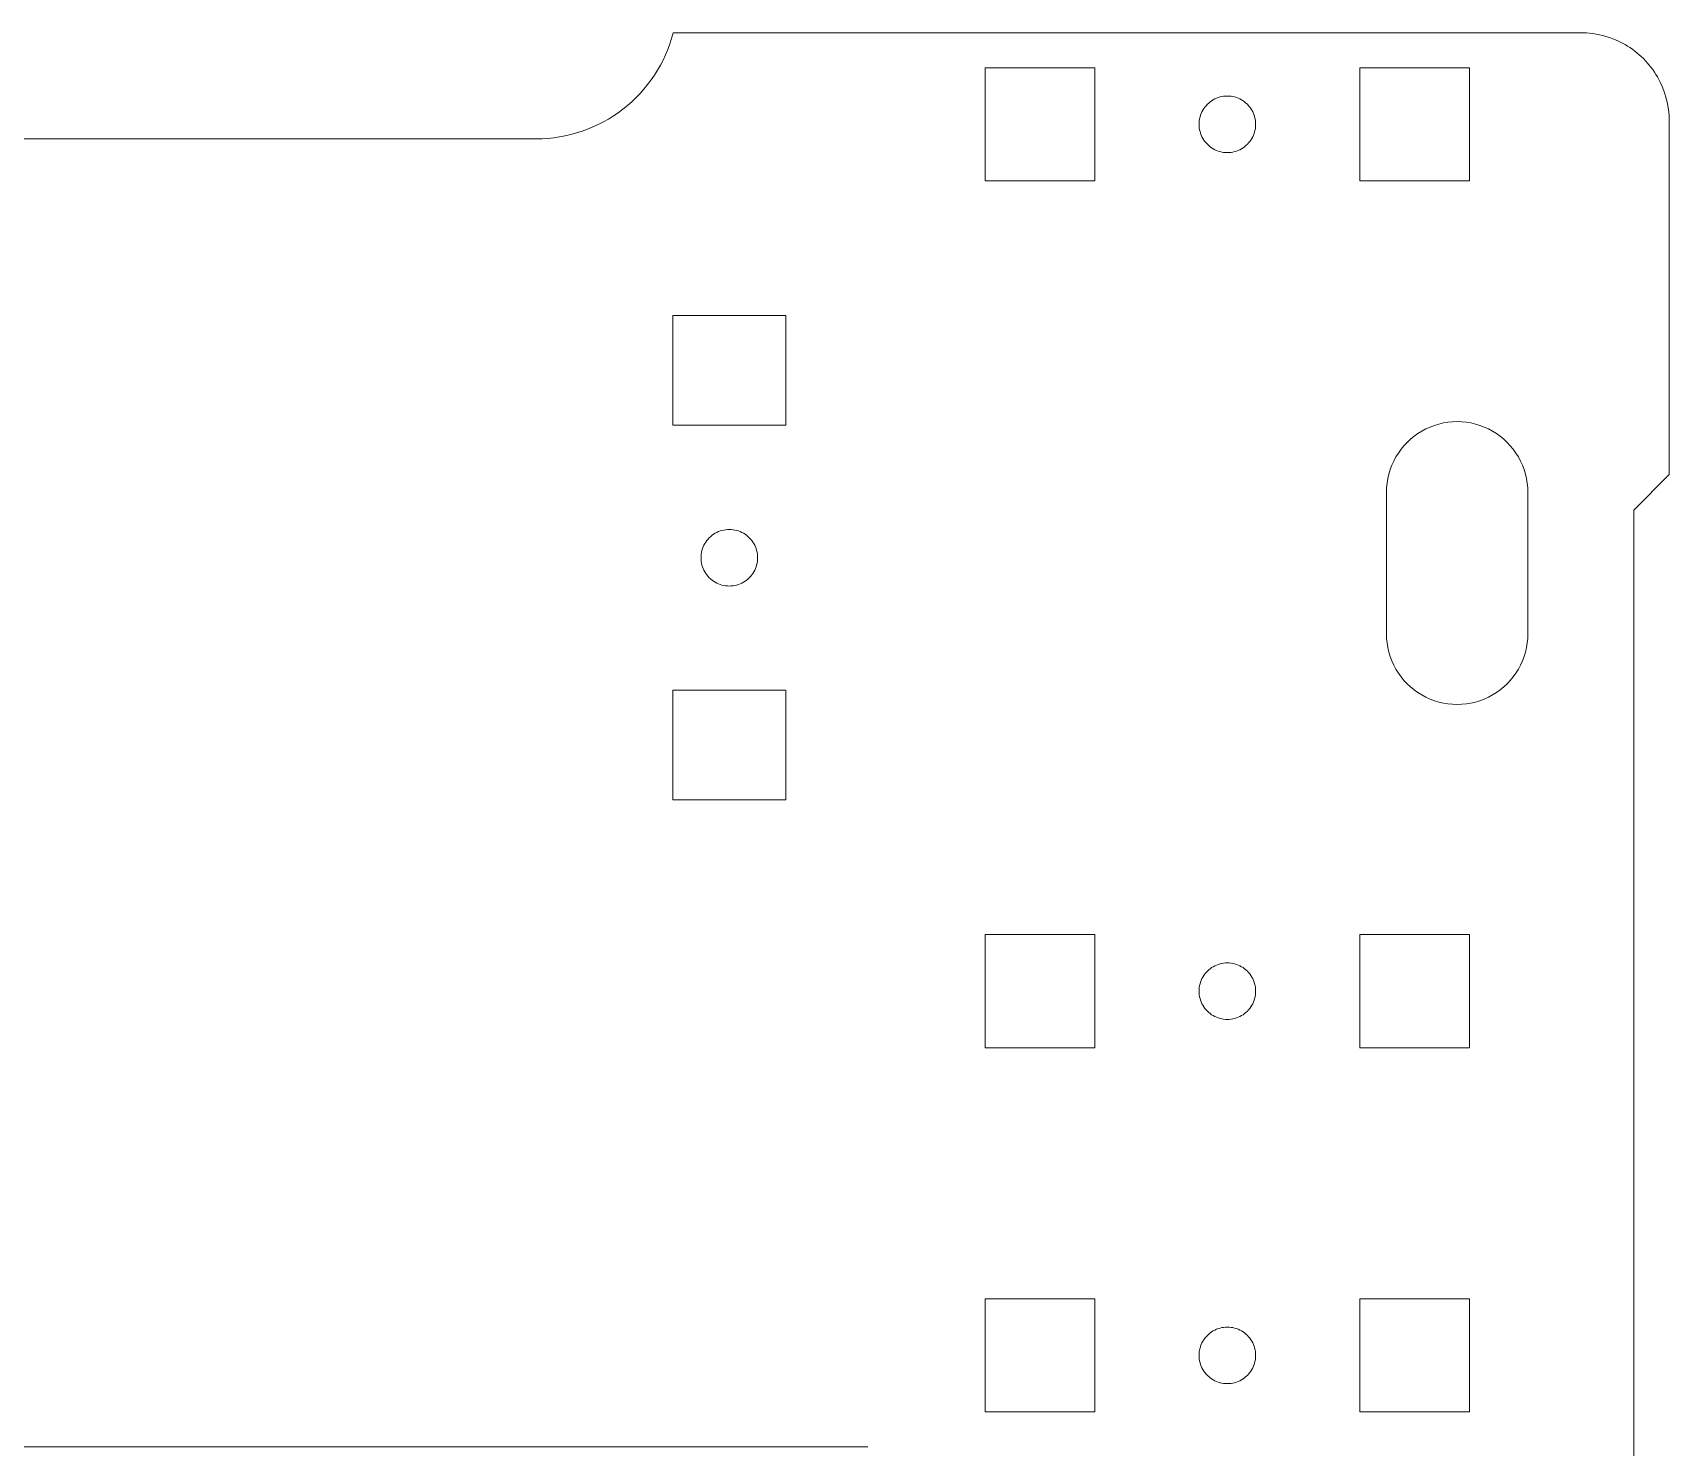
# Model space of a CAD drawing. Header units: inches. Extents: x -222 to 489, y -198 to 427.
# Drawn here: x 210.5 to 303.1, y 346.6 to 426.6 of the extents above; entities that cross this region are included whole.
import ezdxf

# ---------------------------------------------------------------- set-up
doc = ezdxf.new("R2010")
doc.units = ezdxf.units.IN
doc.header["$MEASUREMENT"] = 0

# ---------------------------------------------------------------- blocks, each defined once
blk = doc.blocks.new('block 55')
at = {"lineweight": 0}
blk.add_lwpolyline([(295.085, 392.567), (295.085, 400.563)], dxfattribs=at)
blk = doc.blocks.new('block 56')
at = {"lineweight": 0}
blk.add_open_spline([(295.085, 400.563), (295.086, 401.261), (294.899, 401.958), (294.549, 402.562)], degree=3, dxfattribs=at)
blk = doc.blocks.new('block 57')
at = {"lineweight": 0}
blk.add_open_spline([(294.549, 402.562), (294.201, 403.167), (293.691, 403.677), (293.086, 404.026)], degree=3, dxfattribs=at)
blk = doc.blocks.new('block 58')
at = {"lineweight": 0}
blk.add_open_spline([(293.086, 404.026), (292.482, 404.375), (291.785, 404.562), (291.087, 404.561)], degree=3, dxfattribs=at)
blk = doc.blocks.new('block 59')
at = {"lineweight": 0}
blk.add_open_spline([(291.087, 404.561), (290.389, 404.562), (289.692, 404.375), (289.088, 404.026)], degree=3, dxfattribs=at)
blk = doc.blocks.new('block 60')
at = {"lineweight": 0}
blk.add_open_spline([(289.088, 404.026), (288.483, 403.677), (287.973, 403.167), (287.624, 402.562)], degree=3, dxfattribs=at)
blk = doc.blocks.new('block 61')
at = {"lineweight": 0}
blk.add_open_spline([(287.624, 402.562), (287.275, 401.958), (287.088, 401.261), (287.089, 400.563)], degree=3, dxfattribs=at)
blk = doc.blocks.new('block 62')
at = {"lineweight": 0}
blk.add_lwpolyline([(287.089, 400.563), (287.089, 392.567)], dxfattribs=at)
blk = doc.blocks.new('block 63')
at = {"lineweight": 0}
blk.add_open_spline([(287.089, 392.567), (287.088, 391.869), (287.275, 391.172), (287.624, 390.568)], degree=3, dxfattribs=at)
blk = doc.blocks.new('block 64')
at = {"lineweight": 0}
blk.add_open_spline([(287.624, 390.568), (287.973, 389.963), (288.483, 389.453), (289.088, 389.104)], degree=3, dxfattribs=at)
blk = doc.blocks.new('block 65')
at = {"lineweight": 0}
blk.add_open_spline([(289.088, 389.104), (289.692, 388.755), (290.389, 388.568), (291.087, 388.569)], degree=3, dxfattribs=at)
blk = doc.blocks.new('block 66')
at = {"lineweight": 0}
blk.add_open_spline([(291.087, 388.569), (291.785, 388.568), (292.482, 388.755), (293.086, 389.104)], degree=3, dxfattribs=at)
blk = doc.blocks.new('block 67')
at = {"lineweight": 0}
blk.add_open_spline([(293.086, 389.104), (293.691, 389.453), (294.201, 389.963), (294.549, 390.568)], degree=3, dxfattribs=at)
blk = doc.blocks.new('block 68')
at = {"lineweight": 0}
blk.add_open_spline([(294.549, 390.568), (294.899, 391.172), (295.086, 391.869), (295.085, 392.567)], degree=3, dxfattribs=at)
blk = doc.blocks.new('block 88')
at = {"lineweight": 0}
blk.add_lwpolyline([(248.107, 346.588), (248.107, 346.588)], dxfattribs=at)
blk = doc.blocks.new('block 89')
at = {"lineweight": 0}
blk.add_lwpolyline([(257.763, 346.588), (-8.774, 346.588)], dxfattribs=at)
blk = doc.blocks.new('block 151')
at = {"lineweight": 0}
blk.add_lwpolyline([(301.082, 399.564), (303.082, 401.563)], dxfattribs=at)
blk = doc.blocks.new('block 152')
at = {"lineweight": 0}
blk.add_lwpolyline([(301.082, 63.719), (301.082, 399.564)], dxfattribs=at)
blk = doc.blocks.new('block 201')
at = {"lineweight": 0}
blk.add_lwpolyline([(239.015, 420.554), (-44.012, 420.554)], dxfattribs=at)
blk = doc.blocks.new('block 202')
at = {"lineweight": 0}
blk.add_open_spline([(239.015, 420.554), (240.773, 420.55), (242.525, 421.149), (243.912, 422.228)], degree=3, dxfattribs=at)
blk = doc.blocks.new('block 203')
at = {"lineweight": 0}
blk.add_open_spline([(243.912, 422.228), (245.304, 423.302), (246.322, 424.848), (246.758, 426.551)], degree=3, dxfattribs=at)
blk = doc.blocks.new('block 204')
at = {"lineweight": 0}
blk.add_lwpolyline([(298.084, 426.551), (246.758, 426.551)], dxfattribs=at)
blk = doc.blocks.new('block 205')
at = {"lineweight": 0}
blk.add_open_spline([(303.082, 421.553), (303.083, 422.426), (302.849, 423.297), (302.412, 424.052)], degree=3, dxfattribs=at)
blk = doc.blocks.new('block 206')
at = {"lineweight": 0}
blk.add_open_spline([(302.412, 424.052), (301.976, 424.808), (301.339, 425.446), (300.583, 425.881)], degree=3, dxfattribs=at)
blk = doc.blocks.new('block 207')
at = {"lineweight": 0}
blk.add_open_spline([(300.583, 425.881), (299.828, 426.319), (298.956, 426.552), (298.084, 426.551)], degree=3, dxfattribs=at)
blk = doc.blocks.new('block 208')
at = {"lineweight": 0}
blk.add_lwpolyline([(303.082, 401.563), (303.082, 421.553)], dxfattribs=at)
blk = doc.blocks.new('block 225')
at = {"lineweight": 0}
blk.add_lwpolyline([(270.597, 348.562), (264.399, 348.562)], dxfattribs=at)
blk = doc.blocks.new('block 226')
at = {"lineweight": 0}
blk.add_lwpolyline([(270.597, 354.959), (270.597, 348.562)], dxfattribs=at)
blk = doc.blocks.new('block 227')
at = {"lineweight": 0}
blk.add_lwpolyline([(264.399, 354.959), (270.597, 354.959)], dxfattribs=at)
blk = doc.blocks.new('block 228')
at = {"lineweight": 0}
blk.add_lwpolyline([(264.399, 348.562), (264.399, 354.959)], dxfattribs=at)
blk = doc.blocks.new('block 229')
at = {"lineweight": 0}
blk.add_lwpolyline([(285.59, 348.562), (285.59, 354.959)], dxfattribs=at)
blk = doc.blocks.new('block 230')
at = {"lineweight": 0}
blk.add_lwpolyline([(291.787, 348.562), (285.59, 348.562)], dxfattribs=at)
blk = doc.blocks.new('block 231')
at = {"lineweight": 0}
blk.add_lwpolyline([(291.787, 354.959), (291.787, 348.562)], dxfattribs=at)
blk = doc.blocks.new('block 232')
at = {"lineweight": 0}
blk.add_lwpolyline([(285.59, 354.959), (291.787, 354.959)], dxfattribs=at)
blk = doc.blocks.new('block 239')
at = {"lineweight": 0}
blk.add_open_spline([(278.093, 353.36), (277.814, 353.36), (277.535, 353.286), (277.293, 353.146)], degree=3, dxfattribs=at)
blk = doc.blocks.new('block 240')
at = {"lineweight": 0}
blk.add_open_spline([(277.293, 353.146), (277.051, 353.006), (276.848, 352.802), (276.708, 352.56)], degree=3, dxfattribs=at)
blk = doc.blocks.new('block 241')
at = {"lineweight": 0}
blk.add_open_spline([(276.708, 352.56), (276.568, 352.319), (276.494, 352.04), (276.494, 351.761)], degree=3, dxfattribs=at)
blk = doc.blocks.new('block 242')
at = {"lineweight": 0}
blk.add_open_spline([(276.494, 351.761), (276.494, 351.481), (276.568, 351.203), (276.708, 350.961)], degree=3, dxfattribs=at)
blk = doc.blocks.new('block 243')
at = {"lineweight": 0}
blk.add_open_spline([(276.708, 350.961), (276.848, 350.719), (277.051, 350.515), (277.293, 350.376)], degree=3, dxfattribs=at)
blk = doc.blocks.new('block 244')
at = {"lineweight": 0}
blk.add_open_spline([(277.293, 350.376), (277.535, 350.236), (277.814, 350.161), (278.093, 350.162)], degree=3, dxfattribs=at)
blk = doc.blocks.new('block 245')
at = {"lineweight": 0}
blk.add_open_spline([(278.093, 350.162), (278.372, 350.161), (278.651, 350.236), (278.893, 350.376)], degree=3, dxfattribs=at)
blk = doc.blocks.new('block 246')
at = {"lineweight": 0}
blk.add_open_spline([(278.893, 350.376), (279.135, 350.515), (279.339, 350.719), (279.478, 350.961)], degree=3, dxfattribs=at)
blk = doc.blocks.new('block 247')
at = {"lineweight": 0}
blk.add_open_spline([(279.478, 350.961), (279.618, 351.203), (279.693, 351.481), (279.692, 351.761)], degree=3, dxfattribs=at)
blk = doc.blocks.new('block 248')
at = {"lineweight": 0}
blk.add_open_spline([(279.692, 351.761), (279.693, 352.04), (279.618, 352.319), (279.478, 352.56)], degree=3, dxfattribs=at)
blk = doc.blocks.new('block 249')
at = {"lineweight": 0}
blk.add_open_spline([(279.478, 352.56), (279.339, 352.802), (279.135, 353.006), (278.893, 353.146)], degree=3, dxfattribs=at)
blk = doc.blocks.new('block 250')
at = {"lineweight": 0}
blk.add_open_spline([(278.893, 353.146), (278.651, 353.286), (278.372, 353.36), (278.093, 353.36)], degree=3, dxfattribs=at)
blk = doc.blocks.new('block 238')
for name in ['block 240', 'block 239', 'block 250', 'block 249', 'block 241', 'block 242', 'block 248', 'block 247', 'block 243', 'block 246', 'block 244', 'block 245']:
    blk.add_blockref(name, (0, 0))
blk = doc.blocks.new('block 251')
at = {"lineweight": 0}
blk.add_lwpolyline([(246.733, 389.368), (253.13, 389.368)], dxfattribs=at)
blk = doc.blocks.new('block 252')
at = {"lineweight": 0}
blk.add_lwpolyline([(246.733, 383.171), (246.733, 389.368)], dxfattribs=at)
blk = doc.blocks.new('block 253')
at = {"lineweight": 0}
blk.add_lwpolyline([(253.13, 383.171), (246.733, 383.171)], dxfattribs=at)
blk = doc.blocks.new('block 254')
at = {"lineweight": 0}
blk.add_lwpolyline([(253.13, 389.368), (253.13, 383.171)], dxfattribs=at)
blk = doc.blocks.new('block 255')
at = {"lineweight": 0}
blk.add_lwpolyline([(246.733, 410.559), (253.13, 410.559)], dxfattribs=at)
blk = doc.blocks.new('block 256')
at = {"lineweight": 0}
blk.add_lwpolyline([(246.733, 404.361), (246.733, 410.559)], dxfattribs=at)
blk = doc.blocks.new('block 257')
at = {"lineweight": 0}
blk.add_lwpolyline([(253.13, 404.361), (246.733, 404.361)], dxfattribs=at)
blk = doc.blocks.new('block 258')
at = {"lineweight": 0}
blk.add_lwpolyline([(253.13, 410.559), (253.13, 404.361)], dxfattribs=at)
blk = doc.blocks.new('block 259')
at = {"lineweight": 0}
blk.add_lwpolyline([(270.597, 375.555), (270.597, 369.157)], dxfattribs=at)
blk = doc.blocks.new('block 260')
at = {"lineweight": 0}
blk.add_lwpolyline([(264.399, 375.555), (270.597, 375.555)], dxfattribs=at)
blk = doc.blocks.new('block 261')
at = {"lineweight": 0}
blk.add_lwpolyline([(264.399, 369.157), (264.399, 375.555)], dxfattribs=at)
blk = doc.blocks.new('block 262')
at = {"lineweight": 0}
blk.add_lwpolyline([(270.597, 369.157), (264.399, 369.157)], dxfattribs=at)
blk = doc.blocks.new('block 263')
at = {"lineweight": 0}
blk.add_lwpolyline([(270.597, 418.175), (264.399, 418.175)], dxfattribs=at)
blk = doc.blocks.new('block 264')
at = {"lineweight": 0}
blk.add_lwpolyline([(270.597, 424.572), (270.597, 418.175)], dxfattribs=at)
blk = doc.blocks.new('block 265')
at = {"lineweight": 0}
blk.add_lwpolyline([(264.399, 424.572), (270.597, 424.572)], dxfattribs=at)
blk = doc.blocks.new('block 266')
at = {"lineweight": 0}
blk.add_lwpolyline([(264.399, 418.175), (264.399, 424.572)], dxfattribs=at)
blk = doc.blocks.new('block 267')
at = {"lineweight": 0}
blk.add_lwpolyline([(291.787, 418.175), (285.59, 418.175)], dxfattribs=at)
blk = doc.blocks.new('block 268')
at = {"lineweight": 0}
blk.add_lwpolyline([(291.787, 424.572), (291.787, 418.175)], dxfattribs=at)
blk = doc.blocks.new('block 269')
at = {"lineweight": 0}
blk.add_lwpolyline([(285.59, 424.572), (291.787, 424.572)], dxfattribs=at)
blk = doc.blocks.new('block 270')
at = {"lineweight": 0}
blk.add_lwpolyline([(285.59, 418.175), (285.59, 424.572)], dxfattribs=at)
blk = doc.blocks.new('block 271')
at = {"lineweight": 0}
blk.add_lwpolyline([(285.59, 369.157), (285.59, 375.555)], dxfattribs=at)
blk = doc.blocks.new('block 272')
at = {"lineweight": 0}
blk.add_lwpolyline([(291.787, 369.157), (285.59, 369.157)], dxfattribs=at)
blk = doc.blocks.new('block 273')
at = {"lineweight": 0}
blk.add_lwpolyline([(291.787, 375.555), (291.787, 369.157)], dxfattribs=at)
blk = doc.blocks.new('block 274')
at = {"lineweight": 0}
blk.add_lwpolyline([(285.59, 375.555), (291.787, 375.555)], dxfattribs=at)
blk = doc.blocks.new('block 276')
at = {"lineweight": 0}
blk.add_open_spline([(278.093, 422.973), (277.814, 422.973), (277.535, 422.898), (277.293, 422.758)], degree=3, dxfattribs=at)
blk = doc.blocks.new('block 277')
at = {"lineweight": 0}
blk.add_open_spline([(277.293, 422.758), (277.051, 422.619), (276.848, 422.415), (276.708, 422.173)], degree=3, dxfattribs=at)
blk = doc.blocks.new('block 278')
at = {"lineweight": 0}
blk.add_open_spline([(276.708, 422.173), (276.568, 421.932), (276.494, 421.652), (276.494, 421.373)], degree=3, dxfattribs=at)
blk = doc.blocks.new('block 279')
at = {"lineweight": 0}
blk.add_open_spline([(276.494, 421.373), (276.494, 421.094), (276.568, 420.815), (276.708, 420.574)], degree=3, dxfattribs=at)
blk = doc.blocks.new('block 280')
at = {"lineweight": 0}
blk.add_open_spline([(276.708, 420.574), (276.848, 420.332), (277.051, 420.128), (277.293, 419.988)], degree=3, dxfattribs=at)
blk = doc.blocks.new('block 281')
at = {"lineweight": 0}
blk.add_open_spline([(277.293, 419.988), (277.535, 419.849), (277.814, 419.774), (278.093, 419.774)], degree=3, dxfattribs=at)
blk = doc.blocks.new('block 282')
at = {"lineweight": 0}
blk.add_open_spline([(278.093, 419.774), (278.372, 419.774), (278.651, 419.849), (278.893, 419.988)], degree=3, dxfattribs=at)
blk = doc.blocks.new('block 283')
at = {"lineweight": 0}
blk.add_open_spline([(278.893, 419.988), (279.135, 420.128), (279.339, 420.332), (279.478, 420.574)], degree=3, dxfattribs=at)
blk = doc.blocks.new('block 284')
at = {"lineweight": 0}
blk.add_open_spline([(279.478, 420.574), (279.618, 420.815), (279.693, 421.094), (279.692, 421.373)], degree=3, dxfattribs=at)
blk = doc.blocks.new('block 285')
at = {"lineweight": 0}
blk.add_open_spline([(279.692, 421.373), (279.693, 421.652), (279.618, 421.932), (279.478, 422.173)], degree=3, dxfattribs=at)
blk = doc.blocks.new('block 286')
at = {"lineweight": 0}
blk.add_open_spline([(279.478, 422.173), (279.339, 422.415), (279.135, 422.619), (278.893, 422.758)], degree=3, dxfattribs=at)
blk = doc.blocks.new('block 287')
at = {"lineweight": 0}
blk.add_open_spline([(278.893, 422.758), (278.651, 422.898), (278.372, 422.973), (278.093, 422.973)], degree=3, dxfattribs=at)
blk = doc.blocks.new('block 275')
for name in ['block 276', 'block 287', 'block 278', 'block 277', 'block 286', 'block 285', 'block 279', 'block 284', 'block 280', 'block 283', 'block 281', 'block 282']:
    blk.add_blockref(name, (0, 0))
blk = doc.blocks.new('block 289')
at = {"lineweight": 0}
blk.add_open_spline([(249.931, 398.464), (249.652, 398.464), (249.373, 398.389), (249.131, 398.25)], degree=3, dxfattribs=at)
blk = doc.blocks.new('block 290')
at = {"lineweight": 0}
blk.add_open_spline([(249.131, 398.25), (248.89, 398.11), (248.686, 397.906), (248.546, 397.664)], degree=3, dxfattribs=at)
blk = doc.blocks.new('block 291')
at = {"lineweight": 0}
blk.add_open_spline([(248.546, 397.664), (248.406, 397.423), (248.331, 397.144), (248.332, 396.865)], degree=3, dxfattribs=at)
blk = doc.blocks.new('block 292')
at = {"lineweight": 0}
blk.add_open_spline([(248.332, 396.865), (248.331, 396.586), (248.406, 396.307), (248.546, 396.065)], degree=3, dxfattribs=at)
blk = doc.blocks.new('block 293')
at = {"lineweight": 0}
blk.add_open_spline([(248.546, 396.065), (248.686, 395.823), (248.89, 395.619), (249.131, 395.48)], degree=3, dxfattribs=at)
blk = doc.blocks.new('block 294')
at = {"lineweight": 0}
blk.add_open_spline([(249.131, 395.48), (249.373, 395.34), (249.652, 395.265), (249.931, 395.265)], degree=3, dxfattribs=at)
blk = doc.blocks.new('block 295')
at = {"lineweight": 0}
blk.add_open_spline([(249.931, 395.265), (250.21, 395.265), (250.489, 395.34), (250.731, 395.48)], degree=3, dxfattribs=at)
blk = doc.blocks.new('block 296')
at = {"lineweight": 0}
blk.add_open_spline([(250.731, 395.48), (250.973, 395.619), (251.177, 395.823), (251.316, 396.065)], degree=3, dxfattribs=at)
blk = doc.blocks.new('block 297')
at = {"lineweight": 0}
blk.add_open_spline([(251.316, 396.065), (251.456, 396.307), (251.531, 396.586), (251.531, 396.865)], degree=3, dxfattribs=at)
blk = doc.blocks.new('block 298')
at = {"lineweight": 0}
blk.add_open_spline([(251.531, 396.865), (251.531, 397.144), (251.456, 397.423), (251.316, 397.664)], degree=3, dxfattribs=at)
blk = doc.blocks.new('block 299')
at = {"lineweight": 0}
blk.add_open_spline([(251.316, 397.664), (251.177, 397.906), (250.973, 398.11), (250.731, 398.25)], degree=3, dxfattribs=at)
blk = doc.blocks.new('block 300')
at = {"lineweight": 0}
blk.add_open_spline([(250.731, 398.25), (250.489, 398.389), (250.21, 398.464), (249.931, 398.464)], degree=3, dxfattribs=at)
blk = doc.blocks.new('block 288')
for name in ['block 290', 'block 289', 'block 300', 'block 299', 'block 291', 'block 298', 'block 292', 'block 297', 'block 293', 'block 294', 'block 295', 'block 296']:
    blk.add_blockref(name, (0, 0))
blk = doc.blocks.new('block 302')
at = {"lineweight": 0}
blk.add_open_spline([(278.093, 373.955), (277.814, 373.956), (277.535, 373.881), (277.293, 373.741)], degree=3, dxfattribs=at)
blk = doc.blocks.new('block 303')
at = {"lineweight": 0}
blk.add_open_spline([(277.293, 373.741), (277.051, 373.602), (276.848, 373.398), (276.708, 373.156)], degree=3, dxfattribs=at)
blk = doc.blocks.new('block 304')
at = {"lineweight": 0}
blk.add_open_spline([(276.708, 373.156), (276.568, 372.914), (276.494, 372.635), (276.494, 372.356)], degree=3, dxfattribs=at)
blk = doc.blocks.new('block 305')
at = {"lineweight": 0}
blk.add_open_spline([(276.494, 372.356), (276.494, 372.077), (276.568, 371.798), (276.708, 371.557)], degree=3, dxfattribs=at)
blk = doc.blocks.new('block 306')
at = {"lineweight": 0}
blk.add_open_spline([(276.708, 371.557), (276.848, 371.314), (277.051, 371.111), (277.293, 370.971)], degree=3, dxfattribs=at)
blk = doc.blocks.new('block 307')
at = {"lineweight": 0}
blk.add_open_spline([(277.293, 370.971), (277.535, 370.831), (277.814, 370.757), (278.093, 370.757)], degree=3, dxfattribs=at)
blk = doc.blocks.new('block 308')
at = {"lineweight": 0}
blk.add_open_spline([(278.093, 370.757), (278.372, 370.757), (278.651, 370.831), (278.893, 370.971)], degree=3, dxfattribs=at)
blk = doc.blocks.new('block 309')
at = {"lineweight": 0}
blk.add_open_spline([(278.893, 370.971), (279.135, 371.111), (279.339, 371.314), (279.478, 371.557)], degree=3, dxfattribs=at)
blk = doc.blocks.new('block 310')
at = {"lineweight": 0}
blk.add_open_spline([(279.478, 371.557), (279.618, 371.798), (279.693, 372.077), (279.692, 372.356)], degree=3, dxfattribs=at)
blk = doc.blocks.new('block 311')
at = {"lineweight": 0}
blk.add_open_spline([(279.692, 372.356), (279.693, 372.635), (279.618, 372.914), (279.478, 373.156)], degree=3, dxfattribs=at)
blk = doc.blocks.new('block 312')
at = {"lineweight": 0}
blk.add_open_spline([(279.478, 373.156), (279.339, 373.398), (279.135, 373.602), (278.893, 373.741)], degree=3, dxfattribs=at)
blk = doc.blocks.new('block 313')
at = {"lineweight": 0}
blk.add_open_spline([(278.893, 373.741), (278.651, 373.881), (278.372, 373.956), (278.093, 373.955)], degree=3, dxfattribs=at)
blk = doc.blocks.new('block 301')
for name in ['block 302', 'block 313', 'block 304', 'block 303', 'block 312', 'block 311', 'block 305', 'block 310', 'block 306', 'block 309', 'block 307', 'block 308']:
    blk.add_blockref(name, (0, 0))
blk = doc.blocks.new('block 2')
for name in ['block 203', 'block 204', 'block 207', 'block 206', 'block 265', 'block 266', 'block 264', 'block 269', 'block 270', 'block 268', 'block 205', 'block 275', 'block 202', 'block 208', 'block 201', 'block 263', 'block 267', 'block 255', 'block 256', 'block 258', 'block 59', 'block 58', 'block 257', 'block 60', 'block 57', 'block 61', 'block 56', 'block 151', 'block 62', 'block 55', 'block 152', 'block 288', 'block 63', 'block 68', 'block 64', 'block 67', 'block 251', 'block 252', 'block 254', 'block 65', 'block 66', 'block 253', 'block 260', 'block 261', 'block 259', 'block 271', 'block 274', 'block 273', 'block 301', 'block 262', 'block 272', 'block 227', 'block 228', 'block 226', 'block 229', 'block 232', 'block 231', 'block 238', 'block 225', 'block 230', 'block 89', 'block 88']:
    blk.add_blockref(name, (0, 0))

msp = doc.modelspace()

# ---------------------------------------------------------------- block references
msp.add_blockref('block 2', (0, 0))

doc.saveas('drawing.dxf')
